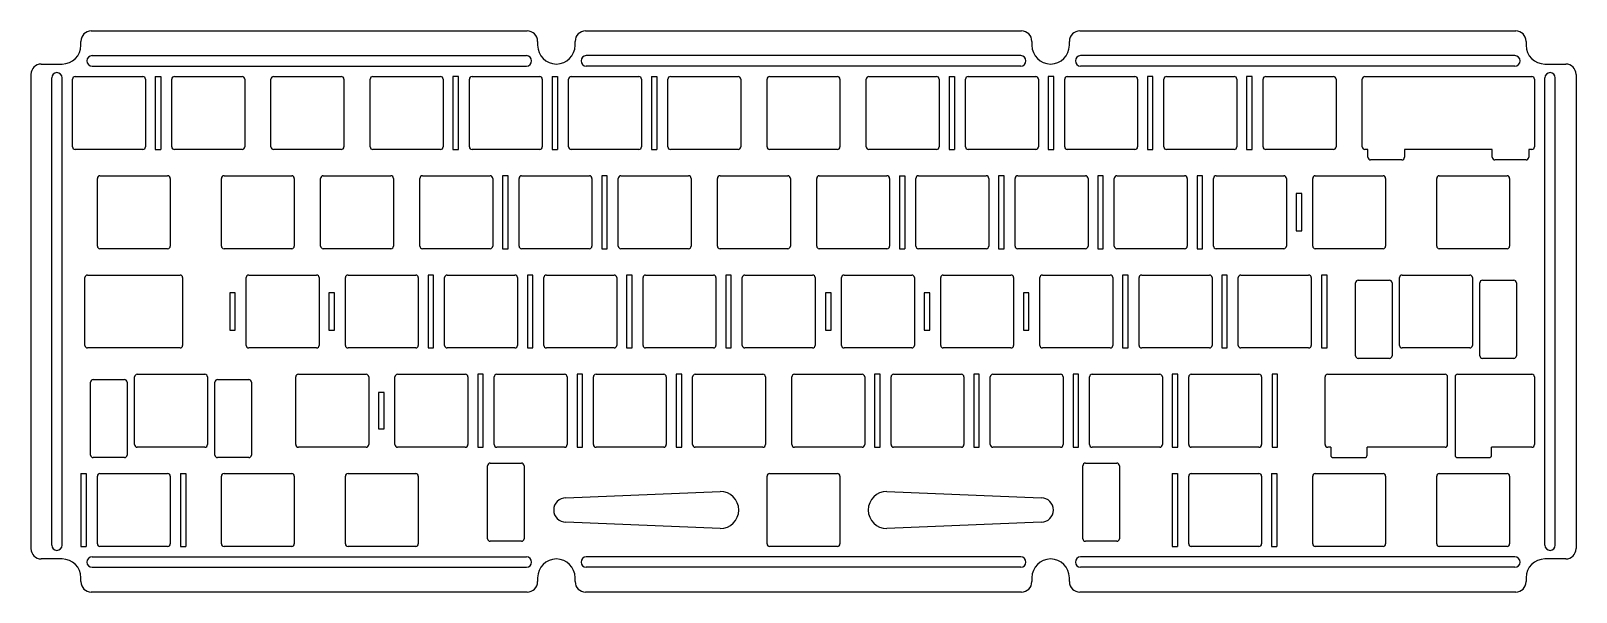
# Model space of a CAD drawing. Extents: x -236 to 61, y 136 to 244.
import ezdxf

# ---------------------------------------------------------------- set-up
doc = ezdxf.new("R2010")
doc.units = 0
doc.header["$MEASUREMENT"] = 0
doc.layers.get('0').update_dxf_attribs({"linetype": 'CONTINUOUS'})

msp = doc.modelspace()

# ---------------------------------------------------------------- linework, layer by layer
at = {"color": 0}
for p, q in [((-224.16, 243.69), (-140.46, 243.69)), ((-129.26, 243.69), (-45.56, 243.69)), ((-34.36, 243.69), (49.34, 243.69)), ((-226.16, 240.94), (-226.16, 241.69)), ((-138.46, 241.69), (-138.46, 240.94)), ((-131.26, 240.94), (-131.26, 241.69)), ((-43.56, 241.69), (-43.56, 240.94)), ((-36.36, 240.94), (-36.36, 241.69)), ((51.34, 241.69), (51.34, 240.94)), ((-224.01, 238.94), (-140.61, 238.94)), ((-45.71, 238.94), (-129.11, 238.94)), ((49.19, 238.94), (-34.21, 238.94)), ((-235.76, 235.34), (-235.76, 144.34)), ((-233.76, 237.34), (-229.76, 237.34)), ((-231.76, 144.99), (-231.76, 234.69)), ((-229.76, 144.99), (-229.76, 234.69)), ((-227.76, 221.44), (-227.76, 234.44)), ((-227.26, 234.94), (-214.26, 234.94)), ((-224.01, 236.94), (-140.61, 236.94)), ((-213.76, 234.44), (-213.76, 221.44)), ((-211.87, 234.94), (-211.87, 220.94)), ((-211.87, 234.94), (-210.82, 234.94)), ((-210.82, 234.94), (-210.82, 220.94)), ((-208.71, 221.44), (-208.71, 234.44)), ((-208.21, 234.94), (-195.21, 234.94)), ((-194.71, 234.44), (-194.71, 221.44)), ((-189.66, 221.44), (-189.66, 234.44)), ((-189.16, 234.94), (-176.16, 234.94)), ((-175.66, 234.44), (-175.66, 221.44)), ((-170.61, 221.44), (-170.61, 234.44)), ((-170.11, 234.94), (-157.11, 234.94)), ((-156.61, 234.44), (-156.61, 221.44)), ((-154.72, 234.94), (-154.72, 220.94)), ((-153.67, 234.94), (-154.72, 234.94)), ((-153.67, 220.94), (-153.67, 234.94)), ((-151.56, 221.44), (-151.56, 234.44)), ((-151.06, 234.94), (-138.06, 234.94)), ((-137.56, 234.44), (-137.56, 221.44)), ((-135.67, 234.94), (-135.67, 220.94)), ((-135.67, 234.94), (-134.62, 234.94)), ((-134.62, 234.94), (-134.62, 220.94)), ((-132.51, 221.44), (-132.51, 234.44)), ((-132.01, 234.94), (-119.01, 234.94)), ((-45.71, 236.94), (-129.11, 236.94)), ((-118.51, 234.44), (-118.51, 221.44)), ((-116.62, 234.94), (-116.62, 220.94)), ((-116.62, 234.94), (-115.57, 234.94)), ((-115.57, 234.94), (-115.57, 220.94)), ((-113.46, 221.44), (-113.46, 234.44)), ((-112.96, 234.94), (-99.96, 234.94)), ((-99.46, 234.44), (-99.46, 221.44)), ((-94.41, 221.44), (-94.41, 234.44)), ((-93.91, 234.94), (-80.91, 234.94)), ((-80.41, 234.44), (-80.41, 221.44)), ((-75.36, 221.44), (-75.36, 234.44)), ((-74.86, 234.94), (-61.86, 234.94)), ((-61.36, 234.44), (-61.36, 221.44)), ((-59.47, 234.94), (-58.42, 234.94)), ((-59.47, 234.94), (-59.47, 220.94)), ((-58.42, 234.94), (-58.42, 220.94)), ((-56.31, 221.44), (-56.31, 234.44)), ((-55.81, 234.94), (-42.81, 234.94)), ((-42.31, 234.44), (-42.31, 221.44)), ((-40.42, 234.94), (-40.42, 220.94)), ((-39.37, 234.94), (-40.42, 234.94)), ((-39.37, 220.94), (-39.37, 234.94)), ((-37.26, 221.44), (-37.26, 234.44)), ((-36.76, 234.94), (-23.76, 234.94)), ((49.19, 236.94), (-34.21, 236.94)), ((-23.26, 234.44), (-23.26, 221.44)), ((-21.37, 234.94), (-21.37, 220.94)), ((-20.32, 234.94), (-21.37, 234.94)), ((-20.32, 220.94), (-20.32, 234.94)), ((-18.21, 221.44), (-18.21, 234.44)), ((-17.71, 234.94), (-4.71, 234.94)), ((-4.21, 234.44), (-4.21, 221.44)), ((-2.32, 234.94), (-2.32, 220.94)), ((-1.27, 234.94), (-2.32, 234.94)), ((-1.27, 220.94), (-1.27, 234.94)), ((0.84, 221.44), (0.84, 234.44)), ((1.34, 234.94), (14.34, 234.94)), ((14.84, 234.44), (14.84, 221.44)), ((19.89, 221.44), (19.89, 234.44)), ((20.39, 234.94), (52.44, 234.94)), ((52.94, 234.44), (52.94, 221.44)), ((54.94, 237.34), (58.94, 237.34)), ((54.94, 144.99), (54.94, 234.69)), ((56.94, 144.99), (56.94, 234.69)), ((60.94, 235.34), (60.94, 144.34)), ((-214.26, 220.94), (-227.26, 220.94)), ((-211.87, 220.94), (-210.82, 220.94)), ((-195.21, 220.94), (-208.21, 220.94)), ((-176.16, 220.94), (-189.16, 220.94)), ((-157.11, 220.94), (-170.11, 220.94)), ((-154.72, 220.94), (-153.67, 220.94)), ((-138.06, 220.94), (-151.06, 220.94)), ((-135.67, 220.94), (-134.62, 220.94)), ((-119.01, 220.94), (-132.01, 220.94)), ((-116.62, 220.94), (-115.57, 220.94)), ((-99.96, 220.94), (-112.96, 220.94)), ((-80.91, 220.94), (-93.91, 220.94)), ((-61.86, 220.94), (-74.86, 220.94)), ((-59.47, 220.94), (-58.42, 220.94)), ((-42.81, 220.94), (-55.81, 220.94)), ((-40.42, 220.94), (-39.37, 220.94)), ((-23.76, 220.94), (-36.76, 220.94)), ((-21.37, 220.94), (-20.32, 220.94)), ((-4.71, 220.94), (-17.71, 220.94)), ((-2.32, 220.94), (-1.27, 220.94)), ((14.34, 220.94), (1.34, 220.94)), ((20.98, 220.94), (20.39, 220.94)), ((20.98, 219.44), (20.98, 220.94)), ((44.85, 220.94), (27.98, 220.94)), ((27.98, 220.94), (27.98, 219.44)), ((44.85, 219.44), (44.85, 220.94)), ((52.44, 220.94), (51.85, 220.94)), ((51.85, 220.94), (51.85, 219.44)), ((27.48, 218.94), (21.48, 218.94)), ((51.35, 218.94), (45.35, 218.94)), ((-223, 202.39), (-223, 215.39)), ((-222.5, 215.89), (-209.5, 215.89)), ((-209, 215.39), (-209, 202.39)), ((-199.18, 202.39), (-199.18, 215.39)), ((-198.68, 215.89), (-185.68, 215.89)), ((-185.18, 215.39), (-185.18, 202.39)), ((-180.13, 202.39), (-180.13, 215.39)), ((-179.63, 215.89), (-166.63, 215.89)), ((-166.13, 215.39), (-166.13, 202.39)), ((-161.08, 202.39), (-161.08, 215.39)), ((-160.58, 215.89), (-147.58, 215.89)), ((-147.08, 215.39), (-147.08, 202.39)), ((-145.19, 215.89), (-145.19, 201.89)), ((-144.14, 215.89), (-145.19, 215.89)), ((-144.14, 201.89), (-144.14, 215.89)), ((-142.03, 202.39), (-142.03, 215.39)), ((-141.53, 215.89), (-128.53, 215.89)), ((-128.03, 215.39), (-128.03, 202.39)), ((-126.14, 215.89), (-126.14, 201.89)), ((-125.09, 215.89), (-126.14, 215.89)), ((-125.09, 201.89), (-125.09, 215.89)), ((-122.98, 202.39), (-122.98, 215.39)), ((-122.48, 215.89), (-109.48, 215.89)), ((-108.98, 215.39), (-108.98, 202.39)), ((-103.93, 202.39), (-103.93, 215.39)), ((-103.43, 215.89), (-90.43, 215.89)), ((-89.93, 215.39), (-89.93, 202.39)), ((-84.88, 202.39), (-84.88, 215.39)), ((-84.38, 215.89), (-71.38, 215.89)), ((-70.88, 215.39), (-70.88, 202.39)), ((-68.99, 215.89), (-68.99, 201.89)), ((-68.99, 215.89), (-67.94, 215.89)), ((-67.94, 215.89), (-67.94, 201.89)), ((-65.83, 202.39), (-65.83, 215.39)), ((-65.33, 215.89), (-52.33, 215.89)), ((-51.83, 215.39), (-51.83, 202.39)), ((-49.94, 215.89), (-49.94, 201.89)), ((-48.89, 215.89), (-49.94, 215.89)), ((-48.89, 201.89), (-48.89, 215.89)), ((-46.78, 202.39), (-46.78, 215.39)), ((-46.28, 215.89), (-33.28, 215.89)), ((-32.78, 215.39), (-32.78, 202.39)), ((-30.89, 215.89), (-30.89, 201.89)), ((-29.84, 215.89), (-30.89, 215.89)), ((-29.84, 201.89), (-29.84, 215.89)), ((-27.73, 202.39), (-27.73, 215.39)), ((-27.23, 215.89), (-14.23, 215.89)), ((-13.73, 215.39), (-13.73, 202.39)), ((-11.84, 215.89), (-11.84, 201.89)), ((-10.79, 215.89), (-11.84, 215.89)), ((-10.79, 201.89), (-10.79, 215.89)), ((-8.68, 202.39), (-8.68, 215.39)), ((-8.18, 215.89), (4.82, 215.89)), ((5.32, 215.39), (5.32, 202.39)), ((10.37, 202.39), (10.37, 215.39)), ((10.87, 215.89), (23.87, 215.89)), ((24.37, 215.39), (24.37, 202.39)), ((34.18, 202.39), (34.18, 215.39)), ((34.68, 215.89), (47.68, 215.89)), ((48.18, 215.39), (48.18, 202.39)), ((7.21, 212.48), (7.21, 205.3)), ((8.26, 212.48), (7.21, 212.48)), ((8.26, 205.3), (8.26, 212.48)), ((7.21, 205.3), (8.26, 205.3)), ((-209.5, 201.89), (-222.5, 201.89)), ((-185.68, 201.89), (-198.68, 201.89)), ((-166.63, 201.89), (-179.63, 201.89)), ((-147.58, 201.89), (-160.58, 201.89)), ((-145.19, 201.89), (-144.14, 201.89)), ((-128.53, 201.89), (-141.53, 201.89)), ((-126.14, 201.89), (-125.09, 201.89)), ((-109.48, 201.89), (-122.48, 201.89)), ((-90.43, 201.89), (-103.43, 201.89)), ((-71.38, 201.89), (-84.38, 201.89)), ((-68.99, 201.89), (-67.94, 201.89)), ((-52.33, 201.89), (-65.33, 201.89)), ((-49.94, 201.89), (-48.89, 201.89)), ((-33.28, 201.89), (-46.28, 201.89)), ((-30.89, 201.89), (-29.84, 201.89)), ((-14.23, 201.89), (-27.23, 201.89)), ((-11.84, 201.89), (-10.79, 201.89)), ((4.82, 201.89), (-8.18, 201.89)), ((23.87, 201.89), (10.87, 201.89)), ((47.68, 201.89), (34.68, 201.89)), ((-225.38, 183.34), (-225.38, 196.34)), ((-224.88, 196.84), (-207.12, 196.84)), ((-206.62, 196.34), (-206.62, 183.34)), ((-194.42, 183.34), (-194.42, 196.34)), ((-193.92, 196.84), (-180.92, 196.84)), ((-180.42, 196.34), (-180.42, 183.34)), ((-175.37, 183.34), (-175.37, 196.34)), ((-174.87, 196.84), (-161.87, 196.84)), ((-161.37, 196.34), (-161.37, 183.34)), ((-159.48, 196.84), (-159.48, 182.84)), ((-158.43, 196.84), (-159.48, 196.84)), ((-158.43, 182.84), (-158.43, 196.84)), ((-156.32, 183.34), (-156.32, 196.34)), ((-155.82, 196.84), (-142.82, 196.84)), ((-142.32, 196.34), (-142.32, 183.34)), ((-140.43, 196.84), (-140.43, 182.84)), ((-139.38, 196.84), (-140.43, 196.84)), ((-139.38, 182.84), (-139.38, 196.84)), ((-137.27, 183.34), (-137.27, 196.34)), ((-136.77, 196.84), (-123.77, 196.84)), ((-123.27, 196.34), (-123.27, 183.34)), ((-120.33, 196.84), (-121.38, 196.84)), ((-121.38, 196.84), (-121.38, 182.84)), ((-120.33, 182.84), (-120.33, 196.84)), ((-118.22, 183.34), (-118.22, 196.34)), ((-117.72, 196.84), (-104.72, 196.84)), ((-104.22, 196.34), (-104.22, 183.34)), ((-102.33, 196.84), (-102.33, 182.84)), ((-101.28, 196.84), (-102.33, 196.84)), ((-101.28, 182.84), (-101.28, 196.84)), ((-99.17, 183.34), (-99.17, 196.34)), ((-98.67, 196.84), (-85.67, 196.84)), ((-85.17, 196.34), (-85.17, 183.34)), ((-80.12, 183.34), (-80.12, 196.34)), ((-79.62, 196.84), (-66.62, 196.84)), ((-66.12, 196.34), (-66.12, 183.34)), ((-61.07, 183.34), (-61.07, 196.34)), ((-60.57, 196.84), (-47.57, 196.84)), ((-47.07, 196.34), (-47.07, 183.34)), ((-42.02, 183.34), (-42.02, 196.34)), ((-41.52, 196.84), (-28.52, 196.84)), ((-28.02, 196.34), (-28.02, 183.34)), ((-26.13, 196.84), (-26.13, 182.84)), ((-25.08, 196.84), (-26.13, 196.84)), ((-25.08, 182.84), (-25.08, 196.84)), ((-22.97, 183.34), (-22.97, 196.34)), ((-22.47, 196.84), (-9.47, 196.84)), ((-8.97, 196.34), (-8.97, 183.34)), ((-7.08, 196.84), (-7.08, 182.84)), ((-6.03, 196.84), (-7.08, 196.84)), ((-6.03, 182.84), (-6.03, 196.84)), ((-3.92, 183.34), (-3.92, 196.34)), ((-3.42, 196.84), (9.58, 196.84)), ((10.08, 196.34), (10.08, 183.34)), ((12.08, 196.84), (12.08, 182.84)), ((13.13, 196.84), (12.08, 196.84)), ((13.13, 182.84), (13.13, 196.84)), ((19.1, 195.84), (25.1, 195.84)), ((27.03, 183.34), (27.03, 196.34)), ((27.53, 196.84), (40.53, 196.84)), ((41.03, 196.34), (41.03, 183.34)), ((42.97, 195.84), (48.97, 195.84)), ((-197.58, 193.43), (-197.58, 186.25)), ((-196.53, 193.43), (-197.58, 193.43)), ((-196.53, 186.25), (-196.53, 193.43)), ((-177.48, 193.43), (-178.53, 193.43)), ((-178.53, 193.43), (-178.53, 186.25)), ((-177.48, 186.25), (-177.48, 193.43)), ((-82.12, 193.43), (-83.17, 193.43)), ((-83.17, 193.43), (-83.17, 186.25)), ((-82.12, 186.25), (-82.12, 193.43)), ((-64.23, 193.43), (-64.23, 186.25)), ((-63.18, 193.43), (-64.23, 193.43)), ((-63.18, 186.25), (-63.18, 193.43)), ((-44.13, 193.43), (-45.18, 193.43)), ((-45.18, 193.43), (-45.18, 186.25)), ((-44.13, 186.25), (-44.13, 193.43)), ((18.6, 181.34), (18.6, 195.34)), ((25.6, 195.34), (25.6, 181.34)), ((42.47, 181.34), (42.47, 195.34)), ((49.47, 195.34), (49.47, 181.34)), ((-197.58, 186.25), (-196.53, 186.25)), ((-178.53, 186.25), (-177.48, 186.25)), ((-83.17, 186.25), (-82.12, 186.25)), ((-64.23, 186.25), (-63.18, 186.25)), ((-45.18, 186.25), (-44.13, 186.25)), ((-220.12, 182.84), (-224.88, 182.84)), ((-207.12, 182.84), (-220.12, 182.84)), ((-180.92, 182.84), (-193.92, 182.84)), ((-161.87, 182.84), (-174.87, 182.84)), ((-159.48, 182.84), (-158.43, 182.84)), ((-142.82, 182.84), (-155.82, 182.84)), ((-140.43, 182.84), (-139.38, 182.84)), ((-123.77, 182.84), (-136.77, 182.84)), ((-121.38, 182.84), (-120.33, 182.84)), ((-104.72, 182.84), (-117.72, 182.84)), ((-102.33, 182.84), (-101.28, 182.84)), ((-85.67, 182.84), (-98.67, 182.84)), ((-66.62, 182.84), (-79.62, 182.84)), ((-47.57, 182.84), (-60.57, 182.84)), ((-28.52, 182.84), (-41.52, 182.84)), ((-26.13, 182.84), (-25.08, 182.84)), ((-9.47, 182.84), (-22.47, 182.84)), ((-7.08, 182.84), (-6.03, 182.84)), ((9.58, 182.84), (-3.42, 182.84)), ((12.08, 182.84), (13.13, 182.84)), ((40.53, 182.84), (27.53, 182.84)), ((25.1, 180.84), (19.1, 180.84)), ((48.97, 180.84), (42.97, 180.84)), ((-224.29, 162.29), (-224.29, 176.29)), ((-223.79, 176.79), (-217.79, 176.79)), ((-217.29, 176.29), (-217.29, 162.29)), ((-215.85, 164.29), (-215.85, 177.29)), ((-215.35, 177.79), (-202.35, 177.79)), ((-201.85, 177.29), (-201.85, 164.29)), ((-200.42, 162.29), (-200.42, 176.29)), ((-199.92, 176.79), (-193.92, 176.79)), ((-193.42, 176.29), (-193.42, 162.29)), ((-184.9, 164.29), (-184.9, 177.29)), ((-184.4, 177.79), (-171.4, 177.79)), ((-170.9, 177.29), (-170.9, 164.29)), ((-165.85, 164.29), (-165.85, 177.29)), ((-165.35, 177.79), (-152.35, 177.79)), ((-151.85, 177.29), (-151.85, 164.29)), ((-149.95, 177.79), (-149.95, 163.79)), ((-148.9, 177.79), (-149.95, 177.79)), ((-148.9, 163.79), (-148.9, 177.79)), ((-146.8, 164.29), (-146.8, 177.29)), ((-146.3, 177.79), (-133.3, 177.79)), ((-132.8, 177.29), (-132.8, 164.29)), ((-130.9, 177.79), (-130.9, 163.79)), ((-129.85, 177.79), (-130.9, 177.79)), ((-129.85, 163.79), (-129.85, 177.79)), ((-127.75, 164.29), (-127.75, 177.29)), ((-127.25, 177.79), (-114.25, 177.79)), ((-113.75, 177.29), (-113.75, 164.29)), ((-110.8, 177.79), (-111.85, 177.79)), ((-111.85, 177.79), (-111.85, 163.79)), ((-110.8, 163.79), (-110.8, 177.79)), ((-108.7, 164.29), (-108.7, 177.29)), ((-108.2, 177.79), (-95.2, 177.79)), ((-94.7, 177.29), (-94.7, 164.29)), ((-89.65, 164.29), (-89.65, 177.29)), ((-89.15, 177.79), (-76.15, 177.79)), ((-75.65, 177.29), (-75.65, 164.29)), ((-73.75, 177.79), (-73.75, 163.79)), ((-72.7, 177.79), (-73.75, 177.79)), ((-72.7, 163.79), (-72.7, 177.79)), ((-70.6, 164.29), (-70.6, 177.29)), ((-70.1, 177.79), (-57.1, 177.79)), ((-56.6, 177.29), (-56.6, 164.29)), ((-54.7, 177.79), (-54.7, 163.79)), ((-53.65, 177.79), (-54.7, 177.79)), ((-53.65, 163.79), (-53.65, 177.79)), ((-51.55, 164.29), (-51.55, 177.29)), ((-51.05, 177.79), (-38.05, 177.79)), ((-37.55, 177.29), (-37.55, 164.29)), ((-35.65, 177.79), (-35.65, 163.79)), ((-34.6, 177.79), (-35.65, 177.79)), ((-34.6, 163.79), (-34.6, 177.79)), ((-32.5, 164.29), (-32.5, 177.29)), ((-32, 177.79), (-19, 177.79)), ((-18.5, 177.29), (-18.5, 164.29)), ((-16.6, 177.79), (-16.6, 163.79)), ((-15.55, 177.79), (-16.6, 177.79)), ((-15.55, 163.79), (-15.55, 177.79)), ((-13.45, 164.29), (-13.45, 177.29)), ((-12.95, 177.79), (0.05, 177.79)), ((0.55, 177.29), (0.55, 164.29)), ((2.55, 177.79), (2.55, 163.79)), ((3.6, 177.79), (2.55, 177.79)), ((3.6, 163.79), (3.6, 177.79)), ((12.75, 164.29), (12.75, 177.29)), ((13.25, 177.79), (35.77, 177.79)), ((36.27, 164.29), (36.27, 177.29)), ((37.71, 177.29), (37.71, 162.29)), ((38.21, 177.79), (52.44, 177.79)), ((52.94, 177.29), (52.94, 164.29)), ((-167.95, 174.29), (-169, 174.29)), ((-169, 174.29), (-169, 167.29)), ((-167.95, 167.29), (-167.95, 174.29)), ((-169, 167.29), (-167.95, 167.29)), ((-202.35, 163.79), (-215.35, 163.79)), ((-171.4, 163.79), (-184.4, 163.79)), ((-152.35, 163.79), (-165.35, 163.79)), ((-149.95, 163.79), (-148.9, 163.79)), ((-133.3, 163.79), (-146.3, 163.79)), ((-130.9, 163.79), (-129.85, 163.79)), ((-114.25, 163.79), (-127.25, 163.79)), ((-111.85, 163.79), (-110.8, 163.79)), ((-95.2, 163.79), (-108.2, 163.79)), ((-76.15, 163.79), (-89.15, 163.79)), ((-73.75, 163.79), (-72.7, 163.79)), ((-57.1, 163.79), (-70.1, 163.79)), ((-54.7, 163.79), (-53.65, 163.79)), ((-38.05, 163.79), (-51.05, 163.79)), ((-35.65, 163.79), (-34.6, 163.79)), ((-19, 163.79), (-32, 163.79)), ((-16.6, 163.79), (-15.55, 163.79)), ((0.05, 163.79), (-12.95, 163.79)), ((2.55, 163.79), (3.6, 163.79)), ((13.83, 163.79), (13.25, 163.79)), ((13.83, 163.79), (13.83, 162.29)), ((35.77, 163.79), (20.83, 163.79)), ((20.83, 162.29), (20.83, 163.79)), ((52.44, 163.79), (44.71, 163.79)), ((44.71, 162.29), (44.71, 163.79)), ((-217.79, 161.79), (-223.79, 161.79)), ((-193.92, 161.79), (-199.92, 161.79)), ((-148.06, 146.24), (-148.06, 160.24)), ((-147.56, 160.74), (-141.56, 160.74)), ((-141.06, 160.24), (-141.06, 146.24)), ((-33.76, 146.24), (-33.76, 160.24)), ((-33.26, 160.74), (-27.26, 160.74)), ((-26.76, 160.24), (-26.76, 146.24)), ((14.33, 161.79), (20.33, 161.79)), ((38.21, 161.79), (44.21, 161.79)), ((-226.2, 158.74), (-225.15, 158.74)), ((-226.2, 158.74), (-226.2, 144.74)), ((-225.15, 158.74), (-225.15, 144.74)), ((-223, 145.24), (-223, 158.24)), ((-222.5, 158.74), (-209.5, 158.74)), ((-209, 158.24), (-209, 145.24)), ((-207.03, 158.74), (-207.03, 144.74)), ((-207.03, 158.74), (-205.98, 158.74)), ((-205.98, 158.74), (-205.98, 144.74)), ((-199.18, 145.24), (-199.18, 158.24)), ((-198.68, 158.74), (-185.68, 158.74)), ((-185.18, 158.24), (-185.18, 145.24)), ((-175.37, 145.24), (-175.37, 158.24)), ((-174.87, 158.74), (-161.87, 158.74)), ((-161.37, 158.24), (-161.37, 145.24)), ((-94.41, 145.24), (-94.41, 158.24)), ((-93.91, 158.74), (-80.91, 158.74)), ((-80.41, 158.24), (-80.41, 145.24)), ((-16.63, 158.74), (-16.63, 144.74)), ((-16.63, 158.74), (-15.58, 158.74)), ((-15.58, 158.74), (-15.58, 144.74)), ((-13.45, 145.24), (-13.45, 158.24)), ((-12.95, 158.74), (0.05, 158.74)), ((0.55, 158.24), (0.55, 145.24)), ((2.44, 158.74), (3.49, 158.74)), ((2.44, 158.74), (2.44, 144.74)), ((3.49, 158.74), (3.49, 144.74)), ((10.37, 145.24), (10.37, 158.24)), ((10.87, 158.74), (23.87, 158.74)), ((24.37, 158.24), (24.37, 145.24)), ((34.18, 145.24), (34.18, 158.24)), ((34.68, 158.74), (47.68, 158.74)), ((48.18, 158.24), (48.18, 145.24)), ((-133.05, 154.07), (-103.41, 155.31)), ((-71.41, 155.31), (-41.76, 154.07)), ((-103.41, 148.17), (-133.05, 149.41)), ((-41.76, 149.41), (-71.41, 148.17)), ((-141.56, 145.74), (-147.56, 145.74)), ((-27.26, 145.74), (-33.26, 145.74)), ((-226.2, 144.74), (-225.15, 144.74)), ((-224.01, 142.74), (-140.61, 142.74)), ((-209.5, 144.74), (-222.5, 144.74)), ((-207.03, 144.74), (-205.98, 144.74)), ((-185.68, 144.74), (-198.68, 144.74)), ((-161.87, 144.74), (-174.87, 144.74)), ((-45.71, 142.74), (-129.11, 142.74)), ((-80.91, 144.74), (-93.91, 144.74)), ((49.19, 142.74), (-34.21, 142.74)), ((-16.63, 144.74), (-15.58, 144.74)), ((0.05, 144.74), (-12.95, 144.74)), ((2.44, 144.74), (3.49, 144.74)), ((23.87, 144.74), (10.87, 144.74)), ((47.68, 144.74), (34.68, 144.74)), ((-229.76, 142.34), (-233.76, 142.34)), ((-224.01, 140.74), (-140.61, 140.74)), ((-45.71, 140.74), (-129.11, 140.74)), ((49.19, 140.74), (-34.21, 140.74)), ((58.94, 142.34), (54.94, 142.34)), ((-226.16, 137.99), (-226.16, 138.74)), ((-138.46, 138.74), (-138.46, 137.99)), ((-131.26, 137.99), (-131.26, 138.74)), ((-43.56, 138.74), (-43.56, 137.99)), ((-36.36, 137.99), (-36.36, 138.74)), ((51.34, 138.74), (51.34, 137.99)), ((-140.46, 135.99), (-224.16, 135.99)), ((-45.56, 135.99), (-129.26, 135.99)), ((49.34, 135.99), (-34.36, 135.99))]:
    msp.add_line(p, q, dxfattribs=at)
for centre, radius, start, end in [((-224.16, 241.69), 2, 90, 180), ((-140.46, 241.69), 2, 0, 90), ((-129.26, 241.69), 2, 90, 180), ((-45.56, 241.69), 2, 0, 90), ((-34.36, 241.69), 2, 90, 180), ((49.34, 241.69), 2, 0, 90), ((-229.76, 240.94), 3.6, 270, 0), ((-134.86, 240.94), 3.6, 180, 270), ((-134.86, 240.94), 3.6, 270, 0), ((-39.96, 240.94), 3.6, 180, 270), ((-39.96, 240.94), 3.6, 270, 0), ((54.94, 240.94), 3.6, 180, 270), ((-224.01, 237.94), 1, 90, 270), ((-140.61, 237.94), 1, 270, 90), ((-129.11, 237.94), 1, 90, 270), ((-45.71, 237.94), 1, 270, 90), ((-34.21, 237.94), 1, 90, 270), ((49.19, 237.94), 1, 270, 90), ((-233.76, 235.34), 2, 90, 180), ((-230.76, 234.69), 1, 90, 180), ((-230.76, 234.69), 1, 0, 90), ((-227.26, 234.44), 0.5, 90, 180), ((-214.26, 234.44), 0.5, 0, 90), ((-208.21, 234.44), 0.5, 90, 180), ((-195.21, 234.44), 0.5, 0, 90), ((-189.16, 234.44), 0.5, 90, 180), ((-176.16, 234.44), 0.5, 0, 90), ((-170.11, 234.44), 0.5, 90, 180), ((-157.11, 234.44), 0.5, 0, 90), ((-151.06, 234.44), 0.5, 90, 180), ((-138.06, 234.44), 0.5, 0, 90), ((-132.01, 234.44), 0.5, 90, 180), ((-119.01, 234.44), 0.5, 0, 90), ((-112.96, 234.44), 0.5, 90, 180), ((-99.96, 234.44), 0.5, 0, 90), ((-93.91, 234.44), 0.5, 90, 180), ((-80.91, 234.44), 0.5, 0, 90), ((-74.86, 234.44), 0.5, 90, 180), ((-61.86, 234.44), 0.5, 0, 90), ((-55.81, 234.44), 0.5, 90, 180), ((-42.81, 234.44), 0.5, 0, 90), ((-36.76, 234.44), 0.5, 90, 180), ((-23.76, 234.44), 0.5, 0, 90), ((-17.71, 234.44), 0.5, 90, 180), ((-4.71, 234.44), 0.5, 0, 90), ((1.34, 234.44), 0.5, 90, 180), ((14.34, 234.44), 0.5, 0, 90), ((20.39, 234.44), 0.5, 90, 180), ((52.44, 234.44), 0.5, 0, 90), ((55.94, 234.69), 1, 90, 180), ((55.94, 234.69), 1, 0, 90), ((58.94, 235.34), 2, 0, 90), ((-227.26, 221.44), 0.5, 180, 270), ((-214.26, 221.44), 0.5, 270, 0), ((-208.21, 221.44), 0.5, 180, 270), ((-195.21, 221.44), 0.5, 270, 0), ((-189.16, 221.44), 0.5, 180, 270), ((-176.16, 221.44), 0.5, 270, 0), ((-170.11, 221.44), 0.5, 180, 270), ((-157.11, 221.44), 0.5, 270, 0), ((-151.06, 221.44), 0.5, 180, 270), ((-138.06, 221.44), 0.5, 270, 0), ((-132.01, 221.44), 0.5, 180, 270), ((-119.01, 221.44), 0.5, 270, 0), ((-112.96, 221.44), 0.5, 180, 270), ((-99.96, 221.44), 0.5, 270, 0), ((-93.91, 221.44), 0.5, 180, 270), ((-80.91, 221.44), 0.5, 270, 0), ((-74.86, 221.44), 0.5, 180, 270), ((-61.86, 221.44), 0.5, 270, 0), ((-55.81, 221.44), 0.5, 180, 270), ((-42.81, 221.44), 0.5, 270, 0), ((-36.76, 221.44), 0.5, 180, 270), ((-23.76, 221.44), 0.5, 270, 0), ((-17.71, 221.44), 0.5, 180, 270), ((-4.71, 221.44), 0.5, 270, 0), ((1.34, 221.44), 0.5, 180, 270), ((14.34, 221.44), 0.5, 270, 0), ((20.39, 221.44), 0.5, 180, 270), ((52.44, 221.44), 0.5, 270, 0), ((21.48, 219.44), 0.5, 180, 270), ((27.48, 219.44), 0.5, 270, 0), ((45.35, 219.44), 0.5, 180, 270), ((51.35, 219.44), 0.5, 270, 0), ((-222.5, 215.39), 0.5, 90, 180), ((-209.5, 215.39), 0.5, 0, 90), ((-198.68, 215.39), 0.5, 90, 180), ((-185.68, 215.39), 0.5, 0, 90), ((-179.63, 215.39), 0.5, 90, 180), ((-166.63, 215.39), 0.5, 0, 90), ((-160.58, 215.39), 0.5, 90, 180), ((-147.58, 215.39), 0.5, 0, 90), ((-141.53, 215.39), 0.5, 90, 180), ((-128.53, 215.39), 0.5, 0, 90), ((-122.48, 215.39), 0.5, 90, 180), ((-109.48, 215.39), 0.5, 0, 90), ((-103.43, 215.39), 0.5, 90, 180), ((-90.43, 215.39), 0.5, 0, 90), ((-84.38, 215.39), 0.5, 90, 180), ((-71.38, 215.39), 0.5, 0, 90), ((-65.33, 215.39), 0.5, 90, 180), ((-52.33, 215.39), 0.5, 0, 90), ((-46.28, 215.39), 0.5, 90, 180), ((-33.28, 215.39), 0.5, 0, 90), ((-27.23, 215.39), 0.5, 90, 180), ((-14.23, 215.39), 0.5, 0, 90), ((-8.18, 215.39), 0.5, 90, 180), ((4.82, 215.39), 0.5, 0, 90), ((10.87, 215.39), 0.5, 90, 180), ((23.87, 215.39), 0.5, 0, 90), ((34.68, 215.39), 0.5, 90, 180), ((47.68, 215.39), 0.5, 0, 90), ((-222.5, 202.39), 0.5, 180, 270), ((-209.5, 202.39), 0.5, 270, 0), ((-198.68, 202.39), 0.5, 180, 270), ((-185.68, 202.39), 0.5, 270, 0), ((-179.63, 202.39), 0.5, 180, 270), ((-166.63, 202.39), 0.5, 270, 0), ((-160.58, 202.39), 0.5, 180, 270), ((-147.58, 202.39), 0.5, 270, 0), ((-141.53, 202.39), 0.5, 180, 270), ((-128.53, 202.39), 0.5, 270, 0), ((-122.48, 202.39), 0.5, 180, 270), ((-109.48, 202.39), 0.5, 270, 0), ((-103.43, 202.39), 0.5, 180, 270), ((-90.43, 202.39), 0.5, 270, 0), ((-84.38, 202.39), 0.5, 180, 270), ((-71.38, 202.39), 0.5, 270, 0), ((-65.33, 202.39), 0.5, 180, 270), ((-52.33, 202.39), 0.5, 270, 0), ((-46.28, 202.39), 0.5, 180, 270), ((-33.28, 202.39), 0.5, 270, 0), ((-27.23, 202.39), 0.5, 180, 270), ((-14.23, 202.39), 0.5, 270, 0), ((-8.18, 202.39), 0.5, 180, 270), ((4.82, 202.39), 0.5, 270, 0), ((10.87, 202.39), 0.5, 180, 270), ((23.87, 202.39), 0.5, 270, 0), ((34.68, 202.39), 0.5, 180, 270), ((47.68, 202.39), 0.5, 270, 0), ((-224.88, 196.34), 0.5, 90, 180), ((-207.12, 196.34), 0.5, 0, 90), ((-193.92, 196.34), 0.5, 90, 180), ((-180.92, 196.34), 0.5, 0, 90), ((-174.87, 196.34), 0.5, 90, 180), ((-161.87, 196.34), 0.5, 0, 90), ((-155.82, 196.34), 0.5, 90, 180), ((-142.82, 196.34), 0.5, 0, 90), ((-136.77, 196.34), 0.5, 90, 180), ((-123.77, 196.34), 0.5, 0, 90), ((-117.72, 196.34), 0.5, 90, 180), ((-104.72, 196.34), 0.5, 0, 90), ((-98.67, 196.34), 0.5, 90, 180), ((-85.67, 196.34), 0.5, 0, 90), ((-79.62, 196.34), 0.5, 90, 180), ((-66.62, 196.34), 0.5, 0, 90), ((-60.57, 196.34), 0.5, 90, 180), ((-47.57, 196.34), 0.5, 0, 90), ((-41.52, 196.34), 0.5, 90, 180), ((-28.52, 196.34), 0.5, 0, 90), ((-22.47, 196.34), 0.5, 90, 180), ((-9.47, 196.34), 0.5, 0, 90), ((-3.42, 196.34), 0.5, 90, 180), ((9.58, 196.34), 0.5, 0, 90), ((19.1, 195.34), 0.5, 90, 180), ((25.1, 195.34), 0.5, 0, 90), ((27.53, 196.34), 0.5, 90, 180), ((40.53, 196.34), 0.5, 0, 90), ((42.97, 195.34), 0.5, 90, 180), ((48.97, 195.34), 0.5, 0, 90), ((-224.88, 183.34), 0.5, 180, 269.9924), ((-207.12, 183.34), 0.5, 270, 0), ((-193.92, 183.34), 0.5, 180, 270), ((-180.92, 183.34), 0.5, 270, 0), ((-174.87, 183.34), 0.5, 180, 270), ((-161.87, 183.34), 0.5, 270, 0), ((-155.82, 183.34), 0.5, 180, 270), ((-142.82, 183.34), 0.5, 270, 0), ((-136.77, 183.34), 0.5, 180, 270), ((-123.77, 183.34), 0.5, 270, 0), ((-117.72, 183.34), 0.5, 180, 270), ((-104.72, 183.34), 0.5, 270, 0), ((-98.67, 183.34), 0.5, 180, 270), ((-85.67, 183.34), 0.5, 270, 0), ((-79.62, 183.34), 0.5, 180, 270), ((-66.62, 183.34), 0.5, 270, 0), ((-60.57, 183.34), 0.5, 180, 270), ((-47.57, 183.34), 0.5, 270, 0), ((-41.52, 183.34), 0.5, 180, 270), ((-28.52, 183.34), 0.5, 270, 0), ((-22.47, 183.34), 0.5, 180, 270), ((-9.47, 183.34), 0.5, 270, 0), ((-3.42, 183.34), 0.5, 180, 270), ((9.58, 183.34), 0.5, 270, 0), ((19.1, 181.34), 0.5, 180, 270), ((25.1, 181.34), 0.5, 270, 0), ((27.53, 183.34), 0.5, 180, 270), ((40.53, 183.34), 0.5, 270, 0), ((42.97, 181.34), 0.5, 180, 270), ((48.97, 181.34), 0.5, 270, 0), ((-223.79, 176.29), 0.5, 90, 180), ((-217.79, 176.29), 0.5, 0, 90), ((-215.35, 177.29), 0.5, 90, 180), ((-202.35, 177.29), 0.5, 0, 90), ((-199.92, 176.29), 0.5, 90, 180), ((-193.92, 176.29), 0.5, 0, 90), ((-184.4, 177.29), 0.5, 90, 180), ((-171.4, 177.29), 0.5, 0, 90), ((-165.35, 177.29), 0.5, 90, 180), ((-152.35, 177.29), 0.5, 0, 90), ((-146.3, 177.29), 0.5, 90, 180), ((-133.3, 177.29), 0.5, 0, 90), ((-127.25, 177.29), 0.5, 90, 180), ((-114.25, 177.29), 0.5, 0, 90), ((-108.2, 177.29), 0.5, 90, 180), ((-95.2, 177.29), 0.5, 0, 90), ((-89.15, 177.29), 0.5, 90, 180), ((-76.15, 177.29), 0.5, 0, 90), ((-70.1, 177.29), 0.5, 90, 180), ((-57.1, 177.29), 0.5, 0, 90), ((-51.05, 177.29), 0.5, 90, 180), ((-38.05, 177.29), 0.5, 0, 90), ((-32, 177.29), 0.5, 90, 180), ((-19, 177.29), 0.5, 0, 90), ((-12.95, 177.29), 0.5, 90, 180), ((0.05, 177.29), 0.5, 0, 90), ((13.25, 177.29), 0.5, 90, 180), ((35.77, 177.29), 0.5, 0, 90), ((38.21, 177.29), 0.5, 90, 180), ((52.44, 177.29), 0.5, 0, 90), ((-215.35, 164.29), 0.5, 180, 270), ((-202.35, 164.29), 0.5, 270, 0), ((-184.4, 164.29), 0.5, 180, 270), ((-171.4, 164.29), 0.5, 270, 0), ((-165.35, 164.29), 0.5, 180, 270), ((-152.35, 164.29), 0.5, 270, 0), ((-146.3, 164.29), 0.5, 180, 270), ((-133.3, 164.29), 0.5, 270, 0), ((-127.25, 164.29), 0.5, 180, 270), ((-114.25, 164.29), 0.5, 270, 0), ((-108.2, 164.29), 0.5, 180, 270), ((-95.2, 164.29), 0.5, 270, 0), ((-89.15, 164.29), 0.5, 180, 270), ((-76.15, 164.29), 0.5, 270, 0), ((-70.1, 164.29), 0.5, 180, 270), ((-57.1, 164.29), 0.5, 270, 0), ((-51.05, 164.29), 0.5, 180, 270), ((-38.05, 164.29), 0.5, 270, 0), ((-32, 164.29), 0.5, 180, 270), ((-19, 164.29), 0.5, 270, 0), ((-12.95, 164.29), 0.5, 180, 270), ((0.05, 164.29), 0.5, 270, 0), ((13.25, 164.29), 0.5, 180, 270), ((35.77, 164.29), 0.5, 270, 0), ((52.44, 164.29), 0.5, 270, 0), ((-223.79, 162.29), 0.5, 180, 270), ((-217.79, 162.29), 0.5, 270, 0), ((-199.92, 162.29), 0.5, 180, 270), ((-193.92, 162.29), 0.5, 270, 0), ((-147.56, 160.24), 0.5, 90, 180), ((-141.56, 160.24), 0.5, 0, 90), ((-33.26, 160.24), 0.5, 90, 180), ((-27.26, 160.24), 0.5, 0, 90), ((14.33, 162.29), 0.5, 180, 270), ((20.33, 162.29), 0.5, 270, 0), ((38.21, 162.29), 0.5, 180, 270), ((44.21, 162.29), 0.5, 270, 0), ((-222.5, 158.24), 0.5, 90, 180), ((-209.5, 158.24), 0.5, 0, 90), ((-198.68, 158.24), 0.5, 90, 180), ((-185.68, 158.24), 0.5, 0, 90), ((-174.87, 158.24), 0.5, 90, 180), ((-161.87, 158.24), 0.5, 0, 90), ((-93.91, 158.24), 0.5, 90, 180), ((-80.91, 158.24), 0.5, 0, 90), ((-12.95, 158.24), 0.5, 90, 180), ((0.05, 158.24), 0.5, 0, 90), ((10.87, 158.24), 0.5, 90, 180), ((23.87, 158.24), 0.5, 0, 90), ((34.68, 158.24), 0.5, 90, 180), ((47.68, 158.24), 0.5, 0, 90), ((-103.41, 151.74), 3.57, 270, 90), ((-71.41, 151.74), 3.57, 90, 270), ((-133.05, 151.74), 2.33, 90, 270), ((-41.76, 151.74), 2.33, 270, 90), ((-147.56, 146.24), 0.5, 180, 270), ((-141.56, 146.24), 0.5, 270, 0), ((-33.26, 146.24), 0.5, 180, 270), ((-27.26, 146.24), 0.5, 270, 0), ((-233.76, 144.34), 2, 180, 270), ((-230.76, 144.99), 1, 180, 0), ((-224.01, 141.74), 1, 90, 270), ((-222.5, 145.24), 0.5, 180, 270), ((-209.5, 145.24), 0.5, 270, 0), ((-198.68, 145.24), 0.5, 180, 270), ((-185.68, 145.24), 0.5, 270, 0), ((-174.87, 145.24), 0.5, 180, 270), ((-161.87, 145.24), 0.5, 270, 0), ((-140.61, 141.74), 1, 270, 90), ((-129.11, 141.74), 1, 90, 270), ((-93.91, 145.24), 0.5, 180, 270), ((-80.91, 145.24), 0.5, 270, 0), ((-45.71, 141.74), 1, 270, 90), ((-34.21, 141.74), 1, 90, 270), ((-12.95, 145.24), 0.5, 180, 270), ((0.05, 145.24), 0.5, 270, 0), ((10.87, 145.24), 0.5, 180, 270), ((23.87, 145.24), 0.5, 270, 0), ((34.68, 145.24), 0.5, 180, 270), ((47.68, 145.24), 0.5, 270, 0), ((49.19, 141.74), 1, 270, 90), ((55.94, 144.99), 1, 180, 0), ((58.94, 144.34), 2, 270, 0), ((-229.76, 138.74), 3.6, 0, 90), ((-134.86, 138.74), 3.6, 0, 180), ((-39.96, 138.74), 3.6, 0, 180), ((54.94, 138.74), 3.6, 90, 180), ((-224.16, 137.99), 2, 180, 270), ((-140.46, 137.99), 2, 270, 0), ((-129.26, 137.99), 2, 180, 270), ((-45.56, 137.99), 2, 270, 0), ((-34.36, 137.99), 2, 180, 270), ((49.34, 137.99), 2, 270, 0)]:
    msp.add_arc(centre, radius, start, end, dxfattribs=at)

doc.saveas('drawing.dxf')
